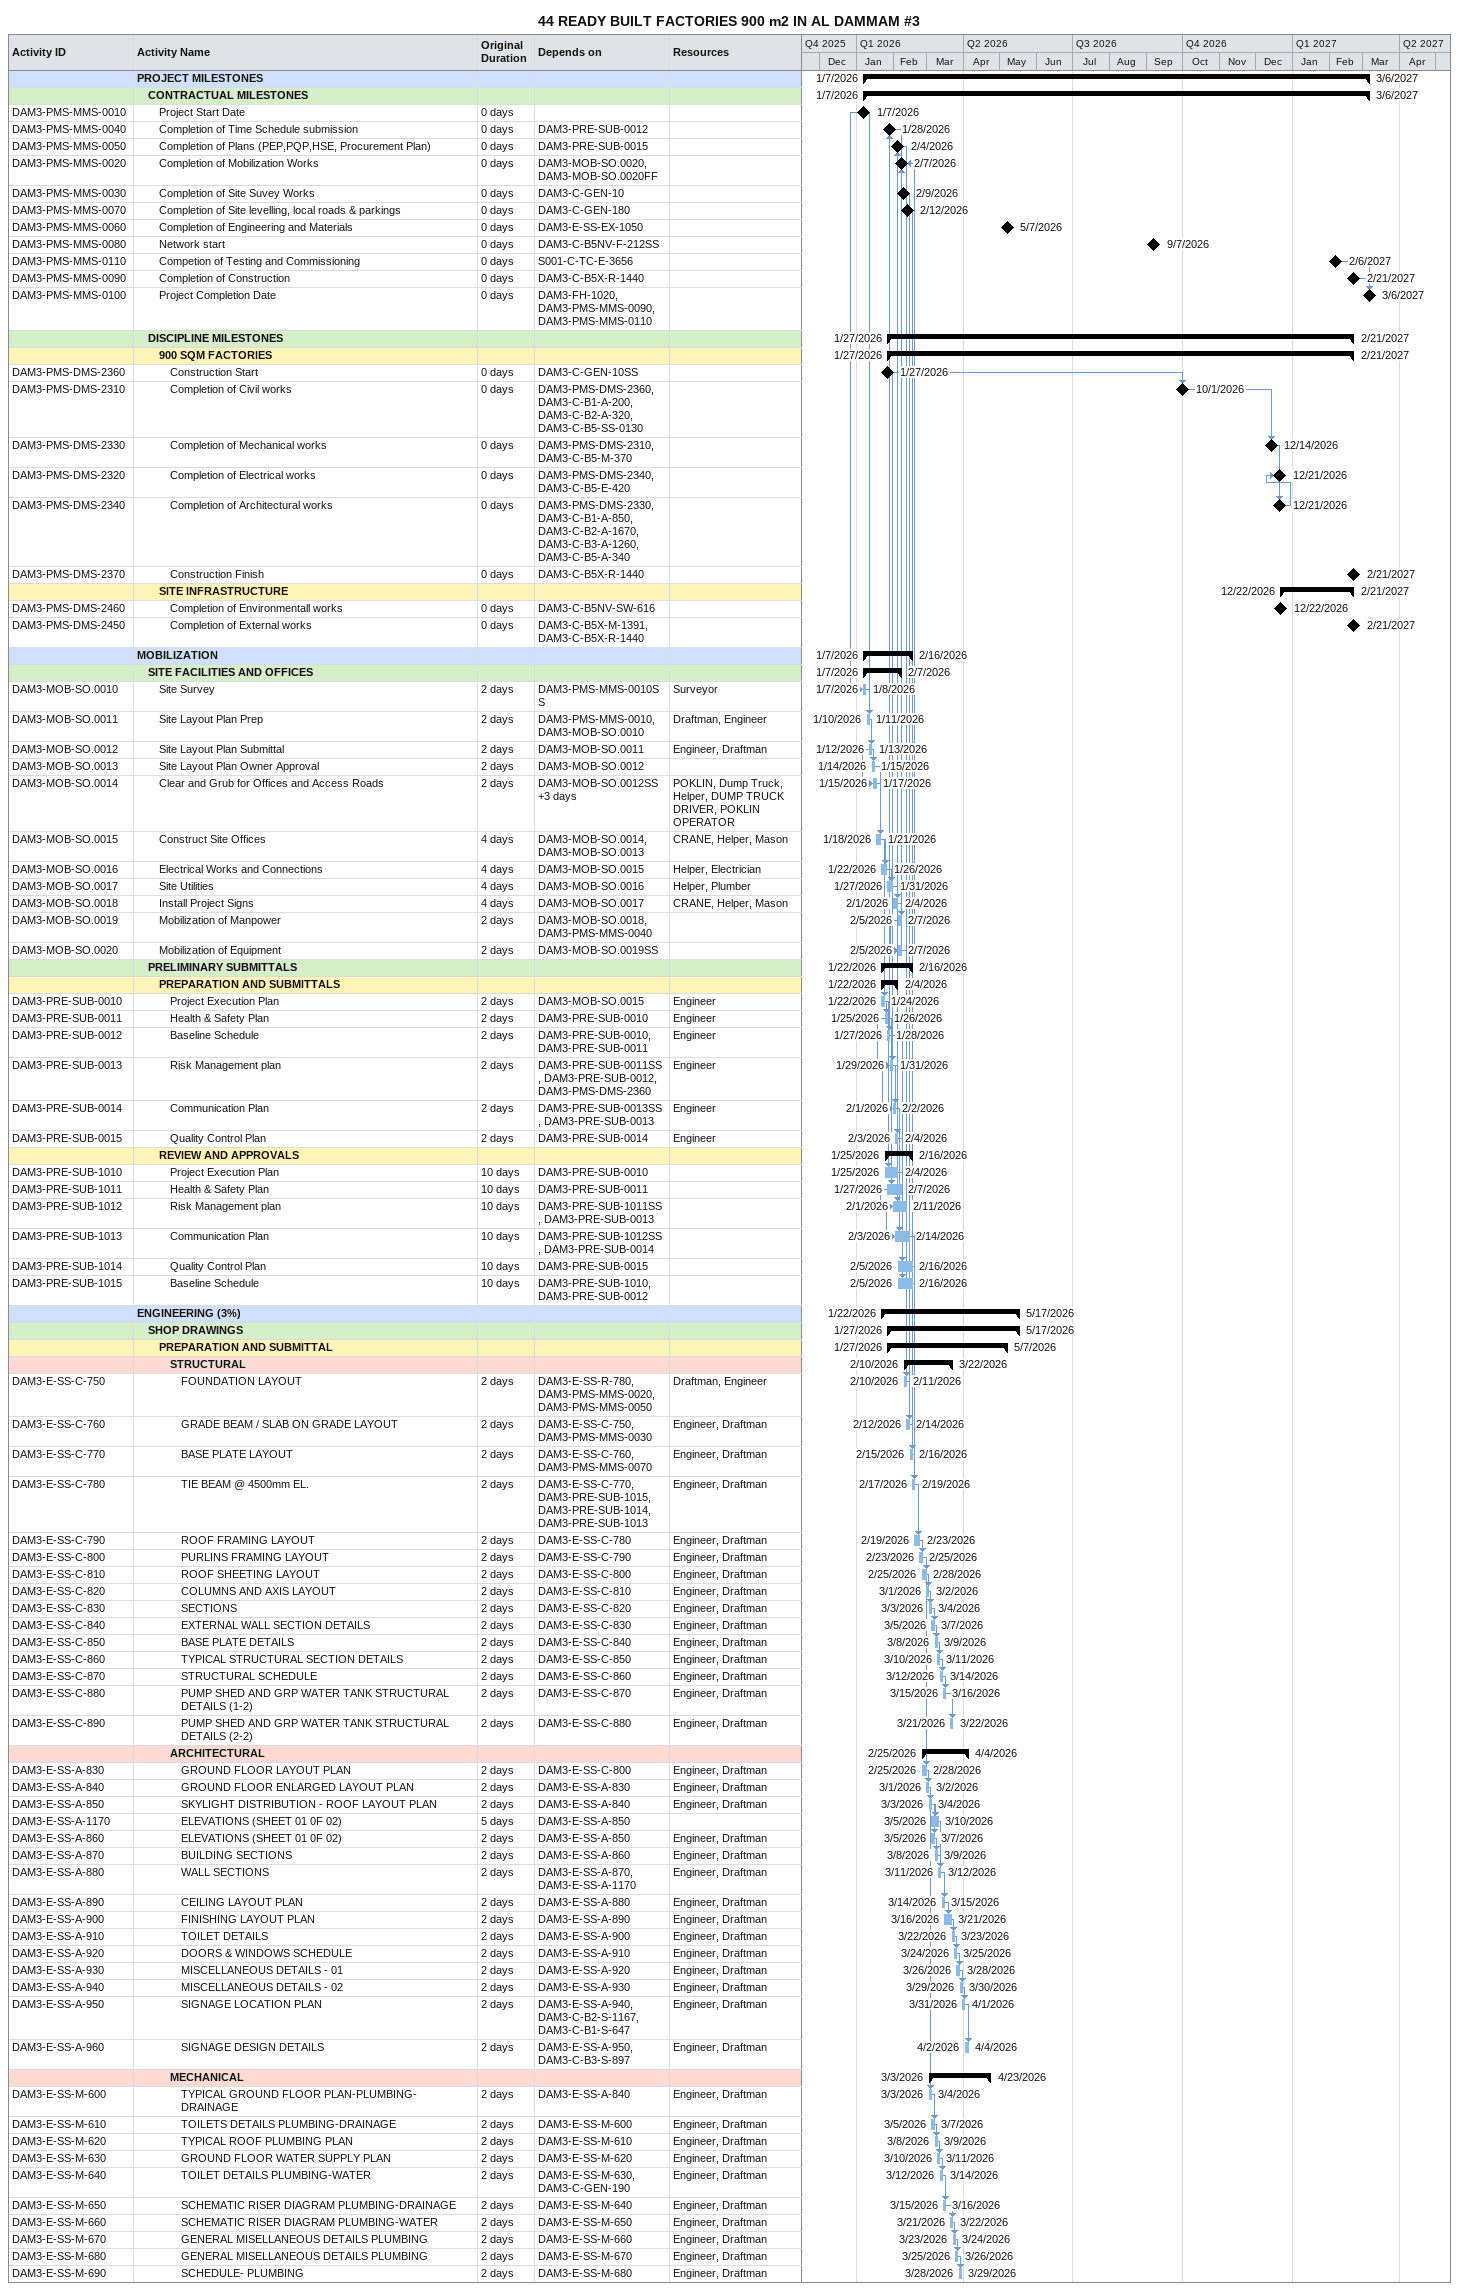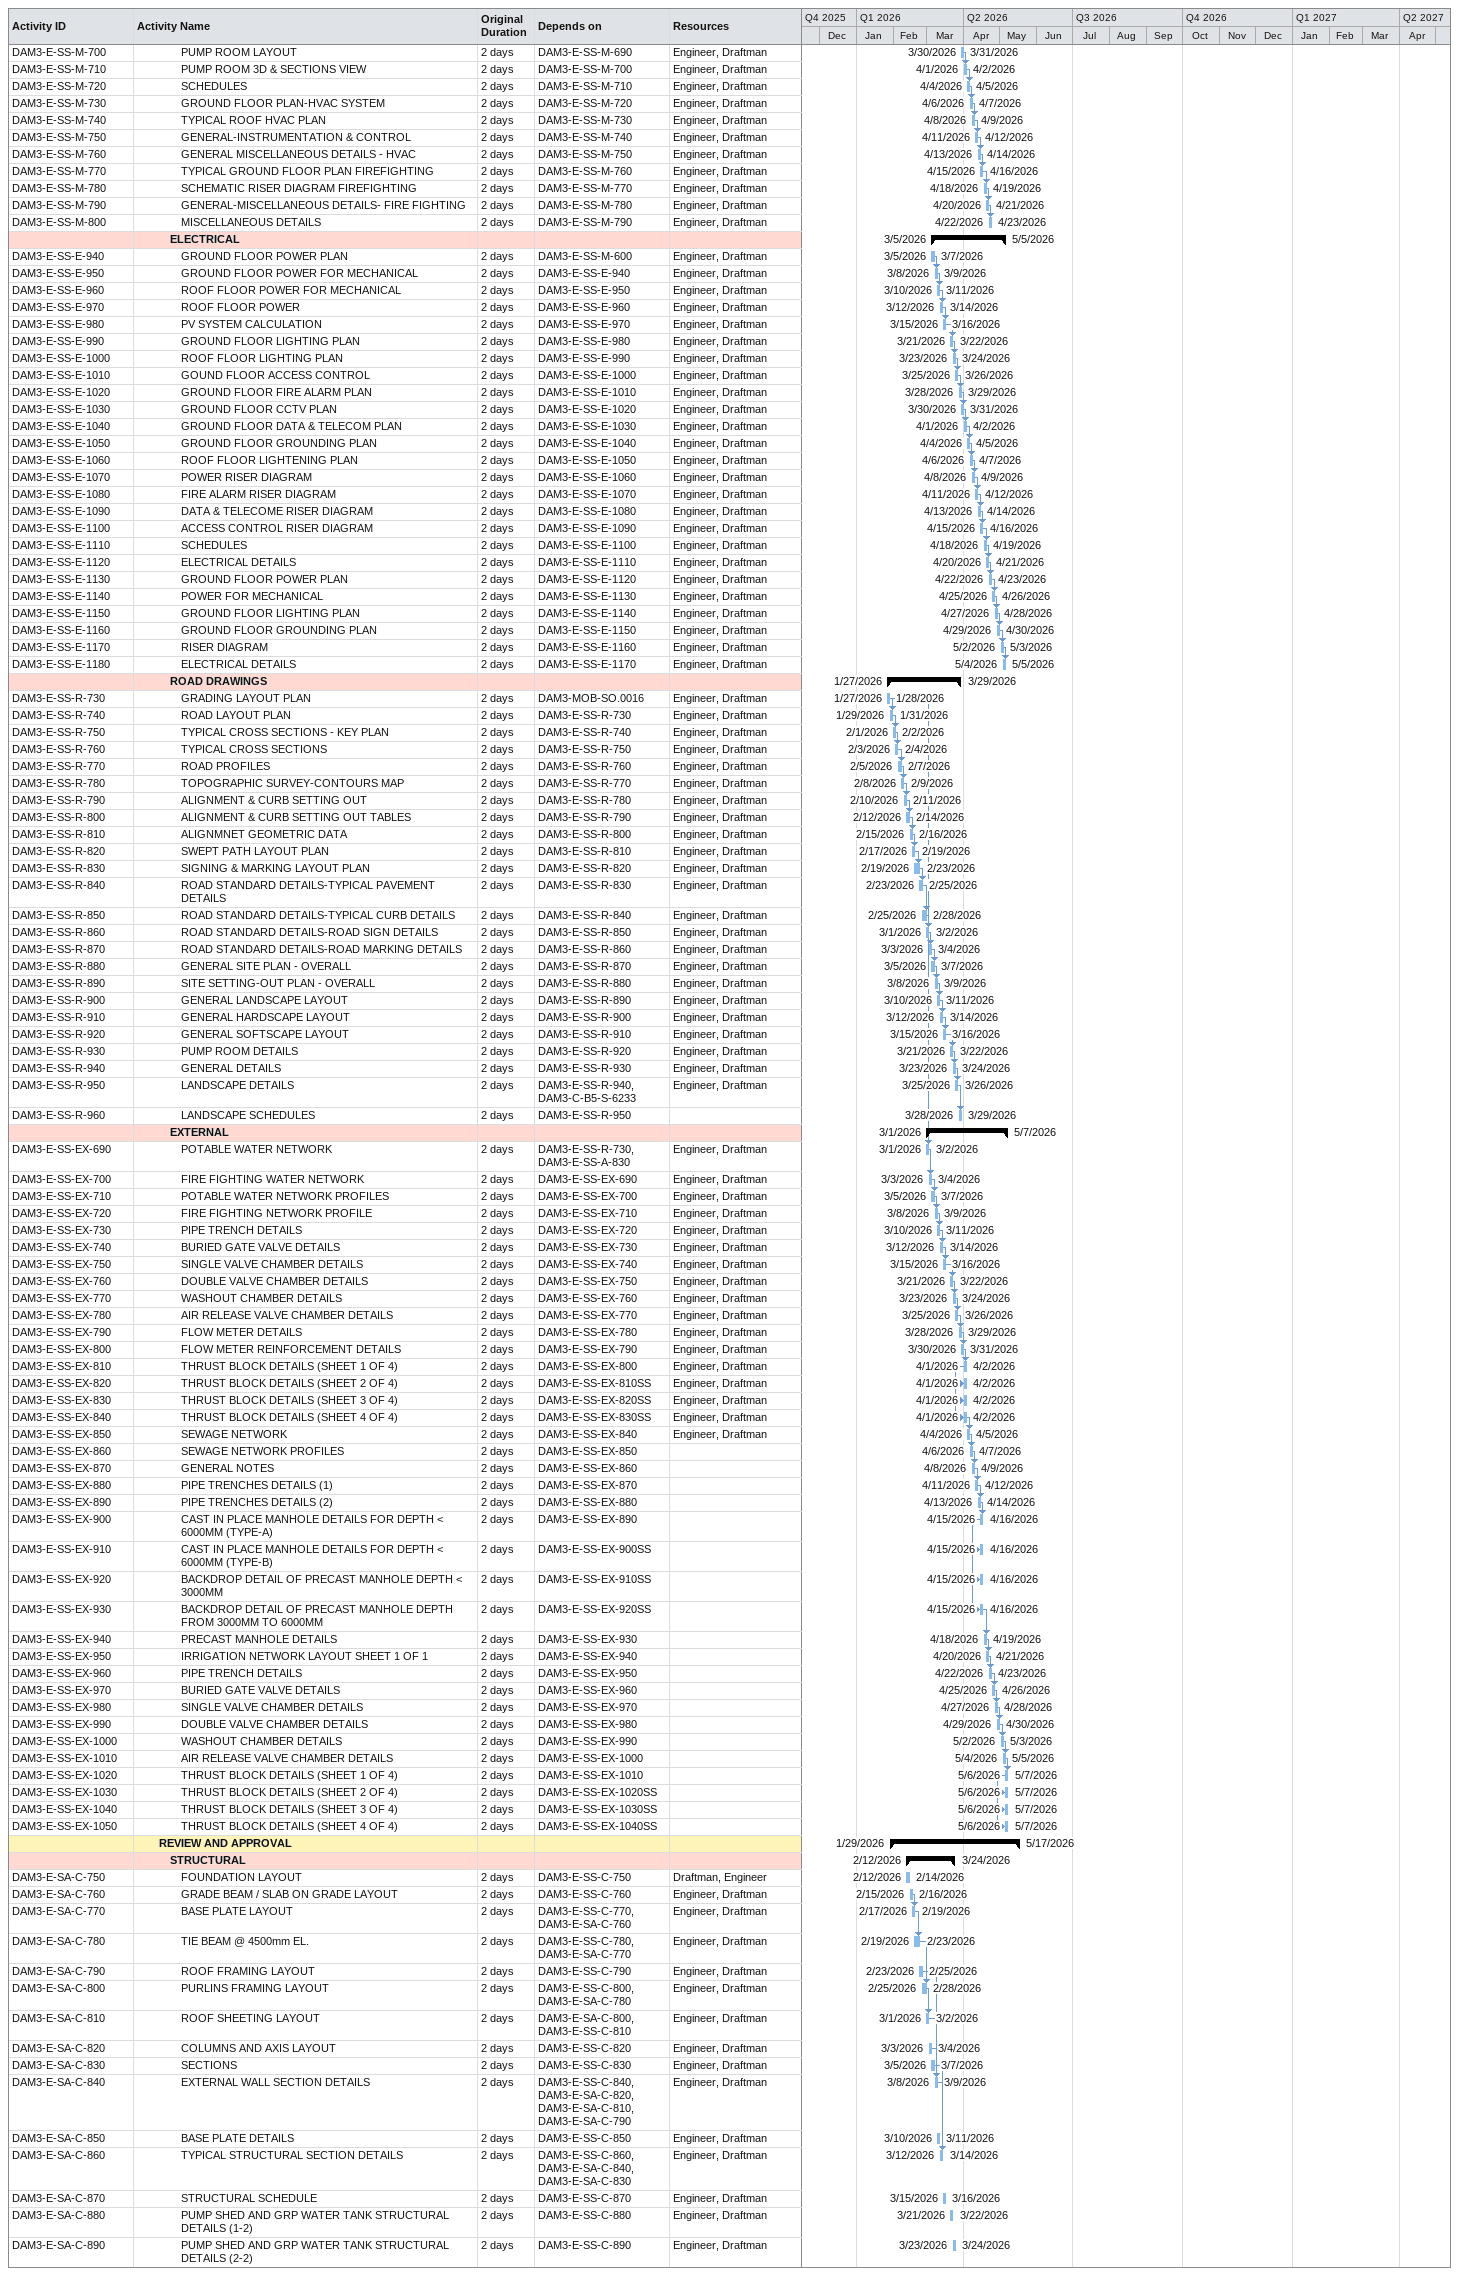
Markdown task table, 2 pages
44 READY BUILT FACTORIES 900 m2 IN AL DAMMAM #3

| ID | Level | Task | Original duration | Start | Finish | Predecessors | Resources |
|---|---|---|---|---|---|---|---|
|  | 1 | **PROJECT MILESTONES** |  | 2026-01-07 | 2027-03-06 |  |  |
|  | 2 | **CONTRACTUAL MILESTONES** |  | 2026-01-07 | 2027-03-06 |  |  |
| DAM3-PMS-MMS-0010 | 3 | Project Start Date | 0d | 2026-01-07 | 2026-01-07 |  |  |
| DAM3-PMS-MMS-0040 | 3 | Completion of Time Schedule submission | 0d | 2026-01-28 | 2026-01-28 | DAM3-PRE-SUB-0012 |  |
| DAM3-PMS-MMS-0050 | 3 | Completion of Plans (PEP,PQP,HSE, Procurement Plan) | 0d | 2026-02-04 | 2026-02-04 | DAM3-PRE-SUB-0015 |  |
| DAM3-PMS-MMS-0020 | 3 | Completion of Mobilization Works | 0d | 2026-02-07 | 2026-02-07 | DAM3-MOB-SO.0020, DAM3-MOB-SO.0020FF |  |
| DAM3-PMS-MMS-0030 | 3 | Completion of Site Suvey Works | 0d | 2026-02-09 | 2026-02-09 | DAM3-C-GEN-10 |  |
| DAM3-PMS-MMS-0070 | 3 | Completion of Site levelling, local roads & parkings | 0d | 2026-02-12 | 2026-02-12 | DAM3-C-GEN-180 |  |
| DAM3-PMS-MMS-0060 | 3 | Completion of Engineering and Materials | 0d | 2026-05-07 | 2026-05-07 | DAM3-E-SS-EX-1050 |  |
| DAM3-PMS-MMS-0080 | 3 | Network start | 0d | 2026-09-07 | 2026-09-07 | DAM3-C-B5NV-F-212SS |  |
| DAM3-PMS-MMS-0110 | 3 | Competion of Testing and Commissioning | 0d | 2027-02-06 | 2027-02-06 | S001-C-TC-E-3656 |  |
| DAM3-PMS-MMS-0090 | 3 | Completion of Construction | 0d | 2027-02-21 | 2027-02-21 | DAM3-C-B5X-R-1440 |  |
| DAM3-PMS-MMS-0100 | 3 | Project Completion Date | 0d | 2027-03-06 | 2027-03-06 | DAM3-FH-1020, DAM3-PMS-MMS-0090, DAM3-PMS-MMS-0110 |  |
|  | 2 | **DISCIPLINE MILESTONES** |  | 2026-01-27 | 2027-02-21 |  |  |
|  | 3 | **900 SQM FACTORIES** |  | 2026-01-27 | 2027-02-21 |  |  |
| DAM3-PMS-DMS-2360 | 4 | Construction Start | 0d | 2026-01-27 | 2026-01-27 | DAM3-C-GEN-10SS |  |
| DAM3-PMS-DMS-2310 | 4 | Completion of Civil works | 0d | 2026-10-01 | 2026-10-01 | DAM3-PMS-DMS-2360, DAM3-C-B1-A-200, DAM3-C-B2-A-320, DAM3-C-B5-SS-0130 |  |
| DAM3-PMS-DMS-2330 | 4 | Completion of Mechanical works | 0d | 2026-12-14 | 2026-12-14 | DAM3-PMS-DMS-2310, DAM3-C-B5-M-370 |  |
| DAM3-PMS-DMS-2320 | 4 | Completion of Electrical works | 0d | 2026-12-21 | 2026-12-21 | DAM3-PMS-DMS-2340, DAM3-C-B5-E-420 |  |
| DAM3-PMS-DMS-2340 | 4 | Completion of Architectural works | 0d | 2026-12-21 | 2026-12-21 | DAM3-PMS-DMS-2330, DAM3-C-B1-A-850, DAM3-C-B2-A-1670, DAM3-C-B3-A-1260, DAM3-C-B5-A-340 |  |
| DAM3-PMS-DMS-2370 | 4 | Construction Finish | 0d | 2027-02-21 | 2027-02-21 | DAM3-C-B5X-R-1440 |  |
|  | 3 | **SITE INFRASTRUCTURE** |  | 2026-12-22 | 2027-02-21 |  |  |
| DAM3-PMS-DMS-2460 | 4 | Completion of Environmentall works | 0d | 2026-12-22 | 2026-12-22 | DAM3-C-B5NV-SW-616 |  |
| DAM3-PMS-DMS-2450 | 4 | Completion of External works | 0d | 2027-02-21 | 2027-02-21 | DAM3-C-B5X-M-1391, DAM3-C-B5X-R-1440 |  |
|  | 1 | **MOBILIZATION** |  | 2026-01-07 | 2026-02-16 |  |  |
|  | 2 | **SITE FACILITIES AND OFFICES** |  | 2026-01-07 | 2026-02-07 |  |  |
| DAM3-MOB-SO.0010 | 3 | Site Survey | 2d | 2026-01-07 | 2026-01-08 | DAM3-PMS-MMS-0010SS | Surveyor |
| DAM3-MOB-SO.0011 | 3 | Site Layout Plan Prep | 2d | 2026-01-10 | 2026-01-11 | DAM3-PMS-MMS-0010, DAM3-MOB-SO.0010 | Draftman, Engineer |
| DAM3-MOB-SO.0012 | 3 | Site Layout Plan Submittal | 2d | 2026-01-12 | 2026-01-13 | DAM3-MOB-SO.0011 | Engineer, Draftman |
| DAM3-MOB-SO.0013 | 3 | Site Layout Plan Owner Approval | 2d | 2026-01-14 | 2026-01-15 | DAM3-MOB-SO.0012 |  |
| DAM3-MOB-SO.0014 | 3 | Clear and Grub for Offices and Access Roads | 2d | 2026-01-15 | 2026-01-17 | DAM3-MOB-SO.0012SS+3d | POKLIN, Dump Truck, Helper, DUMP TRUCK DRIVER, POKLIN OPERATOR |
| DAM3-MOB-SO.0015 | 3 | Construct Site Offices | 4d | 2026-01-18 | 2026-01-21 | DAM3-MOB-SO.0014, DAM3-MOB-SO.0013 | CRANE, Helper, Mason |
| DAM3-MOB-SO.0016 | 3 | Electrical Works and Connections | 4d | 2026-01-22 | 2026-01-26 | DAM3-MOB-SO.0015 | Helper, Electrician |
| DAM3-MOB-SO.0017 | 3 | Site Utilities | 4d | 2026-01-27 | 2026-01-31 | DAM3-MOB-SO.0016 | Helper, Plumber |
| DAM3-MOB-SO.0018 | 3 | Install Project Signs | 4d | 2026-02-01 | 2026-02-04 | DAM3-MOB-SO.0017 | CRANE, Helper, Mason |
| DAM3-MOB-SO.0019 | 3 | Mobilization of Manpower | 2d | 2026-02-05 | 2026-02-07 | DAM3-MOB-SO.0018, DAM3-PMS-MMS-0040 |  |
| DAM3-MOB-SO.0020 | 3 | Mobilization of Equipment | 2d | 2026-02-05 | 2026-02-07 | DAM3-MOB-SO.0019SS |  |
|  | 2 | **PRELIMINARY SUBMITTALS** |  | 2026-01-22 | 2026-02-16 |  |  |
|  | 3 | **PREPARATION AND SUBMITTALS** |  | 2026-01-22 | 2026-02-04 |  |  |
| DAM3-PRE-SUB-0010 | 4 | Project Execution Plan | 2d | 2026-01-22 | 2026-01-24 | DAM3-MOB-SO.0015 | Engineer |
| DAM3-PRE-SUB-0011 | 4 | Health & Safety Plan | 2d | 2026-01-25 | 2026-01-26 | DAM3-PRE-SUB-0010 | Engineer |
| DAM3-PRE-SUB-0012 | 4 | Baseline Schedule | 2d | 2026-01-27 | 2026-01-28 | DAM3-PRE-SUB-0010, DAM3-PRE-SUB-0011 | Engineer |
| DAM3-PRE-SUB-0013 | 4 | Risk Management plan | 2d | 2026-01-29 | 2026-01-31 | DAM3-PRE-SUB-0011SS, DAM3-PRE-SUB-0012, DAM3-PMS-DMS-2360 | Engineer |
| DAM3-PRE-SUB-0014 | 4 | Communication Plan | 2d | 2026-02-01 | 2026-02-02 | DAM3-PRE-SUB-0013SS, DAM3-PRE-SUB-0013 | Engineer |
| DAM3-PRE-SUB-0015 | 4 | Quality Control Plan | 2d | 2026-02-03 | 2026-02-04 | DAM3-PRE-SUB-0014 | Engineer |
|  | 3 | **REVIEW AND APPROVALS** |  | 2026-01-25 | 2026-02-16 |  |  |
| DAM3-PRE-SUB-1010 | 4 | Project Execution Plan | 10d | 2026-01-25 | 2026-02-04 | DAM3-PRE-SUB-0010 |  |
| DAM3-PRE-SUB-1011 | 4 | Health & Safety Plan | 10d | 2026-01-27 | 2026-02-07 | DAM3-PRE-SUB-0011 |  |
| DAM3-PRE-SUB-1012 | 4 | Risk Management plan | 10d | 2026-02-01 | 2026-02-11 | DAM3-PRE-SUB-1011SS, DAM3-PRE-SUB-0013 |  |
| DAM3-PRE-SUB-1013 | 4 | Communication Plan | 10d | 2026-02-03 | 2026-02-14 | DAM3-PRE-SUB-1012SS, DAM3-PRE-SUB-0014 |  |
| DAM3-PRE-SUB-1014 | 4 | Quality Control Plan | 10d | 2026-02-05 | 2026-02-16 | DAM3-PRE-SUB-0015 |  |
| DAM3-PRE-SUB-1015 | 4 | Baseline Schedule | 10d | 2026-02-05 | 2026-02-16 | DAM3-PRE-SUB-1010, DAM3-PRE-SUB-0012 |  |
|  | 1 | **ENGINEERING (3%)** |  | 2026-01-22 | 2026-05-17 |  |  |
|  | 2 | **SHOP DRAWINGS** |  | 2026-01-27 | 2026-05-17 |  |  |
|  | 3 | **PREPARATION AND SUBMITTAL** |  | 2026-01-27 | 2026-05-07 |  |  |
|  | 4 | **STRUCTURAL** |  | 2026-02-10 | 2026-03-22 |  |  |
| DAM3-E-SS-C-750 | 5 | FOUNDATION LAYOUT | 2d | 2026-02-10 | 2026-02-11 | DAM3-E-SS-R-780, DAM3-PMS-MMS-0020, DAM3-PMS-MMS-0050 | Draftman, Engineer |
| DAM3-E-SS-C-760 | 5 | GRADE BEAM / SLAB ON GRADE LAYOUT | 2d | 2026-02-12 | 2026-02-14 | DAM3-E-SS-C-750, DAM3-PMS-MMS-0030 | Engineer, Draftman |
| DAM3-E-SS-C-770 | 5 | BASE PLATE LAYOUT | 2d | 2026-02-15 | 2026-02-16 | DAM3-E-SS-C-760, DAM3-PMS-MMS-0070 | Engineer, Draftman |
| DAM3-E-SS-C-780 | 5 | TIE BEAM @ 4500mm EL. | 2d | 2026-02-17 | 2026-02-19 | DAM3-E-SS-C-770, DAM3-PRE-SUB-1015, DAM3-PRE-SUB-1014, DAM3-PRE-SUB-1013 | Engineer, Draftman |
| DAM3-E-SS-C-790 | 5 | ROOF FRAMING LAYOUT | 2d | 2026-02-19 | 2026-02-23 | DAM3-E-SS-C-780 | Engineer, Draftman |
| DAM3-E-SS-C-800 | 5 | PURLINS FRAMING LAYOUT | 2d | 2026-02-23 | 2026-02-25 | DAM3-E-SS-C-790 | Engineer, Draftman |
| DAM3-E-SS-C-810 | 5 | ROOF SHEETING LAYOUT | 2d | 2026-02-25 | 2026-02-28 | DAM3-E-SS-C-800 | Engineer, Draftman |
| DAM3-E-SS-C-820 | 5 | COLUMNS AND AXIS LAYOUT | 2d | 2026-03-01 | 2026-03-02 | DAM3-E-SS-C-810 | Engineer, Draftman |
| DAM3-E-SS-C-830 | 5 | SECTIONS | 2d | 2026-03-03 | 2026-03-04 | DAM3-E-SS-C-820 | Engineer, Draftman |
| DAM3-E-SS-C-840 | 5 | EXTERNAL WALL SECTION DETAILS | 2d | 2026-03-05 | 2026-03-07 | DAM3-E-SS-C-830 | Engineer, Draftman |
| DAM3-E-SS-C-850 | 5 | BASE PLATE DETAILS | 2d | 2026-03-08 | 2026-03-09 | DAM3-E-SS-C-840 | Engineer, Draftman |
| DAM3-E-SS-C-860 | 5 | TYPICAL STRUCTURAL SECTION DETAILS | 2d | 2026-03-10 | 2026-03-11 | DAM3-E-SS-C-850 | Engineer, Draftman |
| DAM3-E-SS-C-870 | 5 | STRUCTURAL SCHEDULE | 2d | 2026-03-12 | 2026-03-14 | DAM3-E-SS-C-860 | Engineer, Draftman |
| DAM3-E-SS-C-880 | 5 | PUMP SHED AND GRP WATER TANK STRUCTURAL DETAILS (1-2) | 2d | 2026-03-15 | 2026-03-16 | DAM3-E-SS-C-870 | Engineer, Draftman |
| DAM3-E-SS-C-890 | 5 | PUMP SHED AND GRP WATER TANK STRUCTURAL DETAILS (2-2) | 2d | 2026-03-21 | 2026-03-22 | DAM3-E-SS-C-880 | Engineer, Draftman |
|  | 4 | **ARCHITECTURAL** |  | 2026-02-25 | 2026-04-04 |  |  |
| DAM3-E-SS-A-830 | 5 | GROUND FLOOR LAYOUT PLAN | 2d | 2026-02-25 | 2026-02-28 | DAM3-E-SS-C-800 | Engineer, Draftman |
| DAM3-E-SS-A-840 | 5 | GROUND FLOOR ENLARGED LAYOUT PLAN | 2d | 2026-03-01 | 2026-03-02 | DAM3-E-SS-A-830 | Engineer, Draftman |
| DAM3-E-SS-A-850 | 5 | SKYLIGHT DISTRIBUTION - ROOF LAYOUT PLAN | 2d | 2026-03-03 | 2026-03-04 | DAM3-E-SS-A-840 | Engineer, Draftman |
| DAM3-E-SS-A-1170 | 5 | ELEVATIONS (SHEET 01 0F 02) | 5d | 2026-03-05 | 2026-03-10 | DAM3-E-SS-A-850 |  |
| DAM3-E-SS-A-860 | 5 | ELEVATIONS (SHEET 01 0F 02) | 2d | 2026-03-05 | 2026-03-07 | DAM3-E-SS-A-850 | Engineer, Draftman |
| DAM3-E-SS-A-870 | 5 | BUILDING SECTIONS | 2d | 2026-03-08 | 2026-03-09 | DAM3-E-SS-A-860 | Engineer, Draftman |
| DAM3-E-SS-A-880 | 5 | WALL SECTIONS | 2d | 2026-03-11 | 2026-03-12 | DAM3-E-SS-A-870, DAM3-E-SS-A-1170 | Engineer, Draftman |
| DAM3-E-SS-A-890 | 5 | CEILING LAYOUT PLAN | 2d | 2026-03-14 | 2026-03-15 | DAM3-E-SS-A-880 | Engineer, Draftman |
| DAM3-E-SS-A-900 | 5 | FINISHING LAYOUT PLAN | 2d | 2026-03-16 | 2026-03-21 | DAM3-E-SS-A-890 | Engineer, Draftman |
| DAM3-E-SS-A-910 | 5 | TOILET DETAILS | 2d | 2026-03-22 | 2026-03-23 | DAM3-E-SS-A-900 | Engineer, Draftman |
| DAM3-E-SS-A-920 | 5 | DOORS & WINDOWS SCHEDULE | 2d | 2026-03-24 | 2026-03-25 | DAM3-E-SS-A-910 | Engineer, Draftman |
| DAM3-E-SS-A-930 | 5 | MISCELLANEOUS DETAILS - 01 | 2d | 2026-03-26 | 2026-03-28 | DAM3-E-SS-A-920 | Engineer, Draftman |
| DAM3-E-SS-A-940 | 5 | MISCELLANEOUS DETAILS - 02 | 2d | 2026-03-29 | 2026-03-30 | DAM3-E-SS-A-930 | Engineer, Draftman |
| DAM3-E-SS-A-950 | 5 | SIGNAGE LOCATION PLAN | 2d | 2026-03-31 | 2026-04-01 | DAM3-E-SS-A-940, DAM3-C-B2-S-1167, DAM3-C-B1-S-647 | Engineer, Draftman |
| DAM3-E-SS-A-960 | 5 | SIGNAGE DESIGN DETAILS | 2d | 2026-04-02 | 2026-04-04 | DAM3-E-SS-A-950, DAM3-C-B3-S-897 | Engineer, Draftman |
|  | 4 | **MECHANICAL** |  | 2026-03-03 | 2026-04-23 |  |  |
| DAM3-E-SS-M-600 | 5 | TYPICAL GROUND FLOOR PLAN-PLUMBING- DRAINAGE | 2d | 2026-03-03 | 2026-03-04 | DAM3-E-SS-A-840 | Engineer, Draftman |
| DAM3-E-SS-M-610 | 5 | TOILETS DETAILS PLUMBING-DRAINAGE | 2d | 2026-03-05 | 2026-03-07 | DAM3-E-SS-M-600 | Engineer, Draftman |
| DAM3-E-SS-M-620 | 5 | TYPICAL ROOF PLUMBING PLAN | 2d | 2026-03-08 | 2026-03-09 | DAM3-E-SS-M-610 | Engineer, Draftman |
| DAM3-E-SS-M-630 | 5 | GROUND FLOOR WATER SUPPLY PLAN | 2d | 2026-03-10 | 2026-03-11 | DAM3-E-SS-M-620 | Engineer, Draftman |
| DAM3-E-SS-M-640 | 5 | TOILET DETAILS PLUMBING-WATER | 2d | 2026-03-12 | 2026-03-14 | DAM3-E-SS-M-630, DAM3-C-GEN-190 | Engineer, Draftman |
| DAM3-E-SS-M-650 | 5 | SCHEMATIC RISER DIAGRAM PLUMBING-DRAINAGE | 2d | 2026-03-15 | 2026-03-16 | DAM3-E-SS-M-640 | Engineer, Draftman |
| DAM3-E-SS-M-660 | 5 | SCHEMATIC RISER DIAGRAM PLUMBING-WATER | 2d | 2026-03-21 | 2026-03-22 | DAM3-E-SS-M-650 | Engineer, Draftman |
| DAM3-E-SS-M-670 | 5 | GENERAL MISELLANEOUS DETAILS PLUMBING | 2d | 2026-03-23 | 2026-03-24 | DAM3-E-SS-M-660 | Engineer, Draftman |
| DAM3-E-SS-M-680 | 5 | GENERAL MISELLANEOUS DETAILS PLUMBING | 2d | 2026-03-25 | 2026-03-26 | DAM3-E-SS-M-670 | Engineer, Draftman |
| DAM3-E-SS-M-690 | 5 | SCHEDULE- PLUMBING | 2d | 2026-03-28 | 2026-03-29 | DAM3-E-SS-M-680 | Engineer, Draftman |
| DAM3-E-SS-M-700 | 5 | PUMP ROOM LAYOUT | 2d | 2026-03-30 | 2026-03-31 | DAM3-E-SS-M-690 | Engineer, Draftman |
| DAM3-E-SS-M-710 | 5 | PUMP ROOM 3D & SECTIONS VIEW | 2d | 2026-04-01 | 2026-04-02 | DAM3-E-SS-M-700 | Engineer, Draftman |
| DAM3-E-SS-M-720 | 5 | SCHEDULES | 2d | 2026-04-04 | 2026-04-05 | DAM3-E-SS-M-710 | Engineer, Draftman |
| DAM3-E-SS-M-730 | 5 | GROUND FLOOR PLAN-HVAC SYSTEM | 2d | 2026-04-06 | 2026-04-07 | DAM3-E-SS-M-720 | Engineer, Draftman |
| DAM3-E-SS-M-740 | 5 | TYPICAL ROOF HVAC PLAN | 2d | 2026-04-08 | 2026-04-09 | DAM3-E-SS-M-730 | Engineer, Draftman |
| DAM3-E-SS-M-750 | 5 | GENERAL-INSTRUMENTATION & CONTROL | 2d | 2026-04-11 | 2026-04-12 | DAM3-E-SS-M-740 | Engineer, Draftman |
| DAM3-E-SS-M-760 | 5 | GENERAL MISCELLANEOUS DETAILS - HVAC | 2d | 2026-04-13 | 2026-04-14 | DAM3-E-SS-M-750 | Engineer, Draftman |
| DAM3-E-SS-M-770 | 5 | TYPICAL GROUND FLOOR PLAN FIREFIGHTING | 2d | 2026-04-15 | 2026-04-16 | DAM3-E-SS-M-760 | Engineer, Draftman |
| DAM3-E-SS-M-780 | 5 | SCHEMATIC RISER DIAGRAM FIREFIGHTING | 2d | 2026-04-18 | 2026-04-19 | DAM3-E-SS-M-770 | Engineer, Draftman |
| DAM3-E-SS-M-790 | 5 | GENERAL-MISCELLANEOUS DETAILS- FIRE FIGHTING | 2d | 2026-04-20 | 2026-04-21 | DAM3-E-SS-M-780 | Engineer, Draftman |
| DAM3-E-SS-M-800 | 5 | MISCELLANEOUS DETAILS | 2d | 2026-04-22 | 2026-04-23 | DAM3-E-SS-M-790 | Engineer, Draftman |
|  | 4 | **ELECTRICAL** |  | 2026-03-05 | 2026-05-05 |  |  |
| DAM3-E-SS-E-940 | 5 | GROUND FLOOR POWER PLAN | 2d | 2026-03-05 | 2026-03-07 | DAM3-E-SS-M-600 | Engineer, Draftman |
| DAM3-E-SS-E-950 | 5 | GROUND FLOOR POWER FOR MECHANICAL | 2d | 2026-03-08 | 2026-03-09 | DAM3-E-SS-E-940 | Engineer, Draftman |
| DAM3-E-SS-E-960 | 5 | ROOF FLOOR POWER FOR MECHANICAL | 2d | 2026-03-10 | 2026-03-11 | DAM3-E-SS-E-950 | Engineer, Draftman |
| DAM3-E-SS-E-970 | 5 | ROOF FLOOR POWER | 2d | 2026-03-12 | 2026-03-14 | DAM3-E-SS-E-960 | Engineer, Draftman |
| DAM3-E-SS-E-980 | 5 | PV SYSTEM CALCULATION | 2d | 2026-03-15 | 2026-03-16 | DAM3-E-SS-E-970 | Engineer, Draftman |
| DAM3-E-SS-E-990 | 5 | GROUND FLOOR LIGHTING PLAN | 2d | 2026-03-21 | 2026-03-22 | DAM3-E-SS-E-980 | Engineer, Draftman |
| DAM3-E-SS-E-1000 | 5 | ROOF FLOOR LIGHTING PLAN | 2d | 2026-03-23 | 2026-03-24 | DAM3-E-SS-E-990 | Engineer, Draftman |
| DAM3-E-SS-E-1010 | 5 | GOUND FLOOR ACCESS CONTROL | 2d | 2026-03-25 | 2026-03-26 | DAM3-E-SS-E-1000 | Engineer, Draftman |
| DAM3-E-SS-E-1020 | 5 | GROUND FLOOR FIRE ALARM PLAN | 2d | 2026-03-28 | 2026-03-29 | DAM3-E-SS-E-1010 | Engineer, Draftman |
| DAM3-E-SS-E-1030 | 5 | GROUND FLOOR CCTV PLAN | 2d | 2026-03-30 | 2026-03-31 | DAM3-E-SS-E-1020 | Engineer, Draftman |
| DAM3-E-SS-E-1040 | 5 | GROUND FLOOR DATA & TELECOM PLAN | 2d | 2026-04-01 | 2026-04-02 | DAM3-E-SS-E-1030 | Engineer, Draftman |
| DAM3-E-SS-E-1050 | 5 | GROUND FLOOR GROUNDING PLAN | 2d | 2026-04-04 | 2026-04-05 | DAM3-E-SS-E-1040 | Engineer, Draftman |
| DAM3-E-SS-E-1060 | 5 | ROOF FLOOR LIGHTENING PLAN | 2d | 2026-04-06 | 2026-04-07 | DAM3-E-SS-E-1050 | Engineer, Draftman |
| DAM3-E-SS-E-1070 | 5 | POWER RISER DIAGRAM | 2d | 2026-04-08 | 2026-04-09 | DAM3-E-SS-E-1060 | Engineer, Draftman |
| DAM3-E-SS-E-1080 | 5 | FIRE ALARM RISER DIAGRAM | 2d | 2026-04-11 | 2026-04-12 | DAM3-E-SS-E-1070 | Engineer, Draftman |
| DAM3-E-SS-E-1090 | 5 | DATA & TELECOME RISER DIAGRAM | 2d | 2026-04-13 | 2026-04-14 | DAM3-E-SS-E-1080 | Engineer, Draftman |
| DAM3-E-SS-E-1100 | 5 | ACCESS CONTROL RISER DIAGRAM | 2d | 2026-04-15 | 2026-04-16 | DAM3-E-SS-E-1090 | Engineer, Draftman |
| DAM3-E-SS-E-1110 | 5 | SCHEDULES | 2d | 2026-04-18 | 2026-04-19 | DAM3-E-SS-E-1100 | Engineer, Draftman |
| DAM3-E-SS-E-1120 | 5 | ELECTRICAL DETAILS | 2d | 2026-04-20 | 2026-04-21 | DAM3-E-SS-E-1110 | Engineer, Draftman |
| DAM3-E-SS-E-1130 | 5 | GROUND FLOOR POWER PLAN | 2d | 2026-04-22 | 2026-04-23 | DAM3-E-SS-E-1120 | Engineer, Draftman |
| DAM3-E-SS-E-1140 | 5 | POWER FOR MECHANICAL | 2d | 2026-04-25 | 2026-04-26 | DAM3-E-SS-E-1130 | Engineer, Draftman |
| DAM3-E-SS-E-1150 | 5 | GROUND FLOOR LIGHTING PLAN | 2d | 2026-04-27 | 2026-04-28 | DAM3-E-SS-E-1140 | Engineer, Draftman |
| DAM3-E-SS-E-1160 | 5 | GROUND FLOOR GROUNDING PLAN | 2d | 2026-04-29 | 2026-04-30 | DAM3-E-SS-E-1150 | Engineer, Draftman |
| DAM3-E-SS-E-1170 | 5 | RISER DIAGRAM | 2d | 2026-05-02 | 2026-05-03 | DAM3-E-SS-E-1160 | Engineer, Draftman |
| DAM3-E-SS-E-1180 | 5 | ELECTRICAL DETAILS | 2d | 2026-05-04 | 2026-05-05 | DAM3-E-SS-E-1170 | Engineer, Draftman |
|  | 4 | **ROAD DRAWINGS** |  | 2026-01-27 | 2026-03-29 |  |  |
| DAM3-E-SS-R-730 | 5 | GRADING LAYOUT PLAN | 2d | 2026-01-27 | 2026-01-28 | DAM3-MOB-SO.0016 | Engineer, Draftman |
| DAM3-E-SS-R-740 | 5 | ROAD LAYOUT PLAN | 2d | 2026-01-29 | 2026-01-31 | DAM3-E-SS-R-730 | Engineer, Draftman |
| DAM3-E-SS-R-750 | 5 | TYPICAL CROSS SECTIONS - KEY PLAN | 2d | 2026-02-01 | 2026-02-02 | DAM3-E-SS-R-740 | Engineer, Draftman |
| DAM3-E-SS-R-760 | 5 | TYPICAL CROSS SECTIONS | 2d | 2026-02-03 | 2026-02-04 | DAM3-E-SS-R-750 | Engineer, Draftman |
| DAM3-E-SS-R-770 | 5 | ROAD PROFILES | 2d | 2026-02-05 | 2026-02-07 | DAM3-E-SS-R-760 | Engineer, Draftman |
| DAM3-E-SS-R-780 | 5 | TOPOGRAPHIC SURVEY-CONTOURS MAP | 2d | 2026-02-08 | 2026-02-09 | DAM3-E-SS-R-770 | Engineer, Draftman |
| DAM3-E-SS-R-790 | 5 | ALIGNMENT & CURB SETTING OUT | 2d | 2026-02-10 | 2026-02-11 | DAM3-E-SS-R-780 | Engineer, Draftman |
| DAM3-E-SS-R-800 | 5 | ALIGNMENT & CURB SETTING OUT TABLES | 2d | 2026-02-12 | 2026-02-14 | DAM3-E-SS-R-790 | Engineer, Draftman |
| DAM3-E-SS-R-810 | 5 | ALIGNMNET GEOMETRIC DATA | 2d | 2026-02-15 | 2026-02-16 | DAM3-E-SS-R-800 | Engineer, Draftman |
| DAM3-E-SS-R-820 | 5 | SWEPT PATH LAYOUT PLAN | 2d | 2026-02-17 | 2026-02-19 | DAM3-E-SS-R-810 | Engineer, Draftman |
| DAM3-E-SS-R-830 | 5 | SIGNING & MARKING LAYOUT PLAN | 2d | 2026-02-19 | 2026-02-23 | DAM3-E-SS-R-820 | Engineer, Draftman |
| DAM3-E-SS-R-840 | 5 | ROAD STANDARD DETAILS-TYPICAL PAVEMENT DETAILS | 2d | 2026-02-23 | 2026-02-25 | DAM3-E-SS-R-830 | Engineer, Draftman |
| DAM3-E-SS-R-850 | 5 | ROAD STANDARD DETAILS-TYPICAL CURB DETAILS | 2d | 2026-02-25 | 2026-02-28 | DAM3-E-SS-R-840 | Engineer, Draftman |
| DAM3-E-SS-R-860 | 5 | ROAD STANDARD DETAILS-ROAD SIGN DETAILS | 2d | 2026-03-01 | 2026-03-02 | DAM3-E-SS-R-850 | Engineer, Draftman |
| DAM3-E-SS-R-870 | 5 | ROAD STANDARD DETAILS-ROAD MARKING DETAILS | 2d | 2026-03-03 | 2026-03-04 | DAM3-E-SS-R-860 | Engineer, Draftman |
| DAM3-E-SS-R-880 | 5 | GENERAL SITE PLAN - OVERALL | 2d | 2026-03-05 | 2026-03-07 | DAM3-E-SS-R-870 | Engineer, Draftman |
| DAM3-E-SS-R-890 | 5 | SITE SETTING-OUT PLAN - OVERALL | 2d | 2026-03-08 | 2026-03-09 | DAM3-E-SS-R-880 | Engineer, Draftman |
| DAM3-E-SS-R-900 | 5 | GENERAL LANDSCAPE LAYOUT | 2d | 2026-03-10 | 2026-03-11 | DAM3-E-SS-R-890 | Engineer, Draftman |
| DAM3-E-SS-R-910 | 5 | GENERAL HARDSCAPE LAYOUT | 2d | 2026-03-12 | 2026-03-14 | DAM3-E-SS-R-900 | Engineer, Draftman |
| DAM3-E-SS-R-920 | 5 | GENERAL SOFTSCAPE LAYOUT | 2d | 2026-03-15 | 2026-03-16 | DAM3-E-SS-R-910 | Engineer, Draftman |
| DAM3-E-SS-R-930 | 5 | PUMP ROOM DETAILS | 2d | 2026-03-21 | 2026-03-22 | DAM3-E-SS-R-920 | Engineer, Draftman |
| DAM3-E-SS-R-940 | 5 | GENERAL DETAILS | 2d | 2026-03-23 | 2026-03-24 | DAM3-E-SS-R-930 | Engineer, Draftman |
| DAM3-E-SS-R-950 | 5 | LANDSCAPE DETAILS | 2d | 2026-03-25 | 2026-03-26 | DAM3-E-SS-R-940, DAM3-C-B5-S-6233 | Engineer, Draftman |
| DAM3-E-SS-R-960 | 5 | LANDSCAPE SCHEDULES | 2d | 2026-03-28 | 2026-03-29 | DAM3-E-SS-R-950 |  |
|  | 4 | **EXTERNAL** |  | 2026-03-01 | 2026-05-07 |  |  |
| DAM3-E-SS-EX-690 | 5 | POTABLE WATER NETWORK | 2d | 2026-03-01 | 2026-03-02 | DAM3-E-SS-R-730, DAM3-E-SS-A-830 | Engineer, Draftman |
| DAM3-E-SS-EX-700 | 5 | FIRE FIGHTING WATER NETWORK | 2d | 2026-03-03 | 2026-03-04 | DAM3-E-SS-EX-690 | Engineer, Draftman |
| DAM3-E-SS-EX-710 | 5 | POTABLE WATER NETWORK PROFILES | 2d | 2026-03-05 | 2026-03-07 | DAM3-E-SS-EX-700 | Engineer, Draftman |
| DAM3-E-SS-EX-720 | 5 | FIRE FIGHTING NETWORK PROFILE | 2d | 2026-03-08 | 2026-03-09 | DAM3-E-SS-EX-710 | Engineer, Draftman |
| DAM3-E-SS-EX-730 | 5 | PIPE TRENCH DETAILS | 2d | 2026-03-10 | 2026-03-11 | DAM3-E-SS-EX-720 | Engineer, Draftman |
| DAM3-E-SS-EX-740 | 5 | BURIED GATE VALVE DETAILS | 2d | 2026-03-12 | 2026-03-14 | DAM3-E-SS-EX-730 | Engineer, Draftman |
| DAM3-E-SS-EX-750 | 5 | SINGLE VALVE CHAMBER DETAILS | 2d | 2026-03-15 | 2026-03-16 | DAM3-E-SS-EX-740 | Engineer, Draftman |
| DAM3-E-SS-EX-760 | 5 | DOUBLE VALVE CHAMBER DETAILS | 2d | 2026-03-21 | 2026-03-22 | DAM3-E-SS-EX-750 | Engineer, Draftman |
| DAM3-E-SS-EX-770 | 5 | WASHOUT CHAMBER DETAILS | 2d | 2026-03-23 | 2026-03-24 | DAM3-E-SS-EX-760 | Engineer, Draftman |
| DAM3-E-SS-EX-780 | 5 | AIR RELEASE VALVE CHAMBER DETAILS | 2d | 2026-03-25 | 2026-03-26 | DAM3-E-SS-EX-770 | Engineer, Draftman |
| DAM3-E-SS-EX-790 | 5 | FLOW METER DETAILS | 2d | 2026-03-28 | 2026-03-29 | DAM3-E-SS-EX-780 | Engineer, Draftman |
| DAM3-E-SS-EX-800 | 5 | FLOW METER REINFORCEMENT DETAILS | 2d | 2026-03-30 | 2026-03-31 | DAM3-E-SS-EX-790 | Engineer, Draftman |
| DAM3-E-SS-EX-810 | 5 | THRUST BLOCK DETAILS (SHEET 1 OF 4) | 2d | 2026-04-01 | 2026-04-02 | DAM3-E-SS-EX-800 | Engineer, Draftman |
| DAM3-E-SS-EX-820 | 5 | THRUST BLOCK DETAILS (SHEET 2 OF 4) | 2d | 2026-04-01 | 2026-04-02 | DAM3-E-SS-EX-810SS | Engineer, Draftman |
| DAM3-E-SS-EX-830 | 5 | THRUST BLOCK DETAILS (SHEET 3 OF 4) | 2d | 2026-04-01 | 2026-04-02 | DAM3-E-SS-EX-820SS | Engineer, Draftman |
| DAM3-E-SS-EX-840 | 5 | THRUST BLOCK DETAILS (SHEET 4 OF 4) | 2d | 2026-04-01 | 2026-04-02 | DAM3-E-SS-EX-830SS | Engineer, Draftman |
| DAM3-E-SS-EX-850 | 5 | SEWAGE NETWORK | 2d | 2026-04-04 | 2026-04-05 | DAM3-E-SS-EX-840 | Engineer, Draftman |
| DAM3-E-SS-EX-860 | 5 | SEWAGE NETWORK PROFILES | 2d | 2026-04-06 | 2026-04-07 | DAM3-E-SS-EX-850 |  |
| DAM3-E-SS-EX-870 | 5 | GENERAL NOTES | 2d | 2026-04-08 | 2026-04-09 | DAM3-E-SS-EX-860 |  |
| DAM3-E-SS-EX-880 | 5 | PIPE TRENCHES DETAILS (1) | 2d | 2026-04-11 | 2026-04-12 | DAM3-E-SS-EX-870 |  |
| DAM3-E-SS-EX-890 | 5 | PIPE TRENCHES DETAILS (2) | 2d | 2026-04-13 | 2026-04-14 | DAM3-E-SS-EX-880 |  |
| DAM3-E-SS-EX-900 | 5 | CAST IN PLACE MANHOLE DETAILS FOR DEPTH < 6000MM (TYPE-A) | 2d | 2026-04-15 | 2026-04-16 | DAM3-E-SS-EX-890 |  |
| DAM3-E-SS-EX-910 | 5 | CAST IN PLACE MANHOLE DETAILS FOR DEPTH < 6000MM (TYPE-B) | 2d | 2026-04-15 | 2026-04-16 | DAM3-E-SS-EX-900SS |  |
| DAM3-E-SS-EX-920 | 5 | BACKDROP DETAIL OF PRECAST MANHOLE DEPTH < 3000MM | 2d | 2026-04-15 | 2026-04-16 | DAM3-E-SS-EX-910SS |  |
| DAM3-E-SS-EX-930 | 5 | BACKDROP DETAIL OF PRECAST MANHOLE DEPTH FROM 3000MM TO 6000MM | 2d | 2026-04-15 | 2026-04-16 | DAM3-E-SS-EX-920SS |  |
| DAM3-E-SS-EX-940 | 5 | PRECAST MANHOLE DETAILS | 2d | 2026-04-18 | 2026-04-19 | DAM3-E-SS-EX-930 |  |
| DAM3-E-SS-EX-950 | 5 | IRRIGATION NETWORK LAYOUT SHEET 1 OF 1 | 2d | 2026-04-20 | 2026-04-21 | DAM3-E-SS-EX-940 |  |
| DAM3-E-SS-EX-960 | 5 | PIPE TRENCH DETAILS | 2d | 2026-04-22 | 2026-04-23 | DAM3-E-SS-EX-950 |  |
| DAM3-E-SS-EX-970 | 5 | BURIED GATE VALVE DETAILS | 2d | 2026-04-25 | 2026-04-26 | DAM3-E-SS-EX-960 |  |
| DAM3-E-SS-EX-980 | 5 | SINGLE VALVE CHAMBER DETAILS | 2d | 2026-04-27 | 2026-04-28 | DAM3-E-SS-EX-970 |  |
| DAM3-E-SS-EX-990 | 5 | DOUBLE VALVE CHAMBER DETAILS | 2d | 2026-04-29 | 2026-04-30 | DAM3-E-SS-EX-980 |  |
| DAM3-E-SS-EX-1000 | 5 | WASHOUT CHAMBER DETAILS | 2d | 2026-05-02 | 2026-05-03 | DAM3-E-SS-EX-990 |  |
| DAM3-E-SS-EX-1010 | 5 | AIR RELEASE VALVE CHAMBER DETAILS | 2d | 2026-05-04 | 2026-05-05 | DAM3-E-SS-EX-1000 |  |
| DAM3-E-SS-EX-1020 | 5 | THRUST BLOCK DETAILS (SHEET 1 OF 4) | 2d | 2026-05-06 | 2026-05-07 | DAM3-E-SS-EX-1010 |  |
| DAM3-E-SS-EX-1030 | 5 | THRUST BLOCK DETAILS (SHEET 2 OF 4) | 2d | 2026-05-06 | 2026-05-07 | DAM3-E-SS-EX-1020SS |  |
| DAM3-E-SS-EX-1040 | 5 | THRUST BLOCK DETAILS (SHEET 3 OF 4) | 2d | 2026-05-06 | 2026-05-07 | DAM3-E-SS-EX-1030SS |  |
| DAM3-E-SS-EX-1050 | 5 | THRUST BLOCK DETAILS (SHEET 4 OF 4) | 2d | 2026-05-06 | 2026-05-07 | DAM3-E-SS-EX-1040SS |  |
|  | 3 | **REVIEW AND APPROVAL** |  | 2026-01-29 | 2026-05-17 |  |  |
|  | 4 | **STRUCTURAL** |  | 2026-02-12 | 2026-03-24 |  |  |
| DAM3-E-SA-C-750 | 5 | FOUNDATION LAYOUT | 2d | 2026-02-12 | 2026-02-14 | DAM3-E-SS-C-750 | Draftman, Engineer |
| DAM3-E-SA-C-760 | 5 | GRADE BEAM / SLAB ON GRADE LAYOUT | 2d | 2026-02-15 | 2026-02-16 | DAM3-E-SS-C-760 | Engineer, Draftman |
| DAM3-E-SA-C-770 | 5 | BASE PLATE LAYOUT | 2d | 2026-02-17 | 2026-02-19 | DAM3-E-SS-C-770, DAM3-E-SA-C-760 | Engineer, Draftman |
| DAM3-E-SA-C-780 | 5 | TIE BEAM @ 4500mm EL. | 2d | 2026-02-19 | 2026-02-23 | DAM3-E-SS-C-780, DAM3-E-SA-C-770 | Engineer, Draftman |
| DAM3-E-SA-C-790 | 5 | ROOF FRAMING LAYOUT | 2d | 2026-02-23 | 2026-02-25 | DAM3-E-SS-C-790 | Engineer, Draftman |
| DAM3-E-SA-C-800 | 5 | PURLINS FRAMING LAYOUT | 2d | 2026-02-25 | 2026-02-28 | DAM3-E-SS-C-800, DAM3-E-SA-C-780 | Engineer, Draftman |
| DAM3-E-SA-C-810 | 5 | ROOF SHEETING LAYOUT | 2d | 2026-03-01 | 2026-03-02 | DAM3-E-SA-C-800, DAM3-E-SS-C-810 | Engineer, Draftman |
| DAM3-E-SA-C-820 | 5 | COLUMNS AND AXIS LAYOUT | 2d | 2026-03-03 | 2026-03-04 | DAM3-E-SS-C-820 | Engineer, Draftman |
| DAM3-E-SA-C-830 | 5 | SECTIONS | 2d | 2026-03-05 | 2026-03-07 | DAM3-E-SS-C-830 | Engineer, Draftman |
| DAM3-E-SA-C-840 | 5 | EXTERNAL WALL SECTION DETAILS | 2d | 2026-03-08 | 2026-03-09 | DAM3-E-SS-C-840, DAM3-E-SA-C-820, DAM3-E-SA-C-810, DAM3-E-SA-C-790 | Engineer, Draftman |
| DAM3-E-SA-C-850 | 5 | BASE PLATE DETAILS | 2d | 2026-03-10 | 2026-03-11 | DAM3-E-SS-C-850 | Engineer, Draftman |
| DAM3-E-SA-C-860 | 5 | TYPICAL STRUCTURAL SECTION DETAILS | 2d | 2026-03-12 | 2026-03-14 | DAM3-E-SS-C-860, DAM3-E-SA-C-840, DAM3-E-SA-C-830 | Engineer, Draftman |
| DAM3-E-SA-C-870 | 5 | STRUCTURAL SCHEDULE | 2d | 2026-03-15 | 2026-03-16 | DAM3-E-SS-C-870 | Engineer, Draftman |
| DAM3-E-SA-C-880 | 5 | PUMP SHED AND GRP WATER TANK STRUCTURAL DETAILS (1-2) | 2d | 2026-03-21 | 2026-03-22 | DAM3-E-SS-C-880 | Engineer, Draftman |
| DAM3-E-SA-C-890 | 5 | PUMP SHED AND GRP WATER TANK STRUCTURAL DETAILS (2-2) | 2d | 2026-03-23 | 2026-03-24 | DAM3-E-SS-C-890 | Engineer, Draftman |
